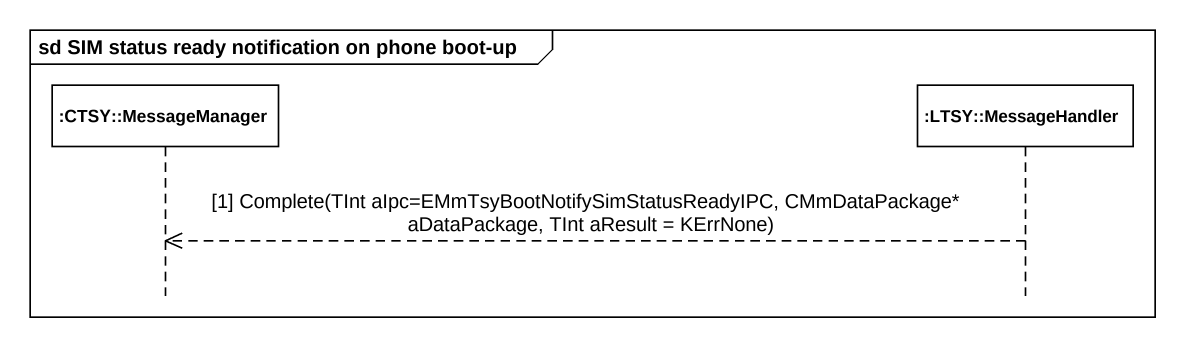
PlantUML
@startuml
mainframe sd SIM status ready notification on phone boot-up
hide footbox
participant ":CTSY::MessageManager" as CTSY_MessageManager
participant ":LTSY::MessageHandler" as LTSY_MessageHandler

LTSY_MessageHandler -->> CTSY_MessageManager : [1] Complete(TInt aIpc=EMmTsyBootNotifySimStatusReadyIPC, CMmDataPackage* aDataPackage, TInt aResult = KErrNone)
@enduml
